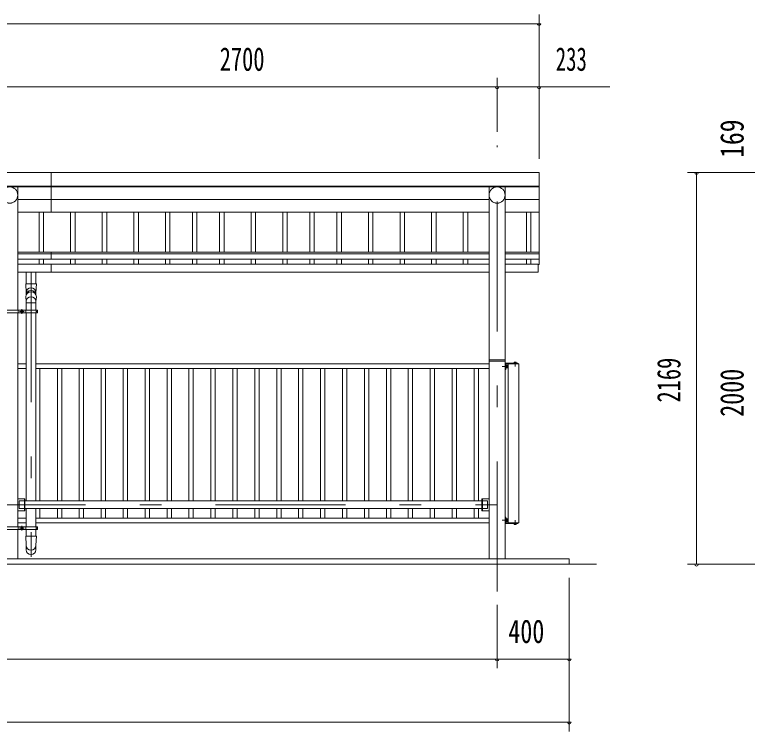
# Model space of a CAD drawing. Units: millimetres, scale not verified. Extents: x -26655 to 26659, y -10500 to 10500.
# Drawn here: x 6314 to 10373, y 870 to 4839 of the extents above; entities that cross this region are included whole.
import ezdxf
from ezdxf.enums import TextEntityAlignment as Align

# ---------------------------------------------------------------- set-up
doc = ezdxf.new("R2010")
doc.units = ezdxf.units.MM
doc.header["$LTSCALE"] = 60
doc.linetypes.add('USER3', pattern=[24, 12, -5, 2, -5])
for name, color, linetype, lineweight in [('0-2_1-05BOLD', 7, 'Continuous', 18), ('0-3_1-25CENTER', 3, 'USER3', 18), ('0-4_1-45THIN', 4, 'Continuous', 18), ('0-5_1-55DIM', 3, 'Continuous', 18)]:
    doc.layers.add(name, color=color, linetype=linetype, lineweight=lineweight)
doc.styles.add('ＭＳ ゴシック', font='')
doc.styles.get('ＭＳ ゴシック').set_extended_font_data('MS Gothic')

msp = doc.modelspace()

# ---------------------------------------------------------------- linework, layer by layer
at = {"layer": '0-2_1-05BOLD'}
for p, q in [((6516.49, 3745.48), (6516.49, 3963.67)), ((9219.49, 3888.53), (-1446.51, 3888.53)), ((-1446.51, 3884.46), (9219.49, 3884.46)), ((6331.04, 3884.46), (6331.04, 3202.67)), ((8941.94, 1824.67), (8941.94, 3884.46)), ((9031.04, 3884.46), (9031.04, 1824.67)), ((8941.94, 3814.97), (6331.04, 3814.97)), ((9219.49, 3814.97), (9031.04, 3814.97)), ((6331.04, 3745.48), (8941.94, 3745.48)), ((9031.04, 3745.48), (9219.49, 3745.48)), ((8941.94, 3523.86), (6331.04, 3523.86)), ((6331.04, 3513.43), (8941.94, 3513.43)), ((6516.49, 3483.82), (6516.49, 3523.86)), ((9219.49, 3523.86), (9031.04, 3523.86)), ((9031.04, 3513.43), (9219.49, 3513.43)), ((8941.94, 3483.82), (6331.04, 3483.82)), ((6331.04, 3457.49), (8941.94, 3457.49)), ((6516.49, 3412.49), (6516.49, 3457.49)), ((9219.49, 3483.82), (9031.04, 3483.82)), ((9031.04, 3457.49), (9214.49, 3457.49)), ((8941.94, 3412.49), (6331.04, 3412.49)), ((6376.99, 3412.49), (6376.99, 3347.34)), ((6431.99, 3347.34), (6431.99, 3412.49)), ((6376.99, 3243.22), (6431.99, 3243.22)), ((6331.04, 3186.67), (6331.04, 2002.67)), ((6332.64, 3202.67), (6332.64, 3186.67)), ((6375.39, 3202.67), (6375.39, 3186.67)), ((6376.99, 3186.67), (6376.99, 2146.02)), ((6431.99, 2146.02), (6431.99, 3186.67)), ((6433.59, 3186.67), (6433.59, 3202.67)), ((6439.69, 3194.67), (6433.59, 3194.67)), ((8944.94, 2927.67), (9028.04, 2927.67)), ((6331.04, 2904.67), (6376.99, 2904.67)), ((8941.94, 2904.67), (6431.99, 2904.67)), ((9031.04, 2919.67), (8941.94, 2919.67)), ((9035.24, 2904.67), (9107.24, 2904.67)), ((9035.84, 2891.67), (9037.84, 2889.67)), ((9037.84, 2887.67), (9035.84, 2889.67)), ((9037.84, 2893.42), (9042.64, 2893.42)), ((9042.64, 2885.92), (9037.84, 2885.92)), ((9047.24, 2024.67), (9047.24, 2904.67)), ((9079.79, 2909.47), (9079.79, 2907.87)), ((9080.27, 2912.97), (9080.27, 2909.47)), ((9083.15, 2912.97), (9083.15, 2909.47)), ((9088.93, 2909.47), (9088.93, 2912.97)), ((6376.99, 2879.67), (6331.04, 2879.67)), ((6431.99, 2879.67), (8941.94, 2879.67)), ((6371.04, 2157.67), (6331.04, 2157.67)), ((6367.84, 2091.67), (6367.84, 2157.67)), ((6371.04, 2157.67), (6371.04, 2091.67)), ((8905.14, 2091.67), (8905.14, 2157.67)), ((8901.94, 2146.02), (6371.04, 2146.02)), ((6371.04, 2091.67), (6331.04, 2091.67)), ((6371.04, 2103.32), (8901.94, 2103.32)), ((6376.99, 2002.67), (6376.99, 2103.32)), ((6431.99, 2002.67), (6431.99, 2103.32)), ((8905.14, 2103.32), (8933.99, 2103.32)), ((6376.99, 2049.67), (6331.04, 2049.67)), ((8941.94, 2049.67), (6431.99, 2049.67)), ((9037.84, 2041.67), (9035.84, 2039.67)), ((9035.84, 2037.67), (9037.84, 2039.67)), ((9042.64, 2043.42), (9037.84, 2043.42)), ((9037.84, 2035.92), (9042.64, 2035.92)), ((6234.24, 2002.67), (6439.69, 2002.67)), ((6331.04, 2024.67), (6376.99, 2024.67)), ((6332.64, 2002.67), (6332.64, 1986.67)), ((6375.39, 1986.67), (6375.39, 2002.67)), ((6431.99, 2024.67), (8941.94, 2024.67)), ((6433.59, 2002.67), (6433.59, 1986.67)), ((6433.59, 1994.67), (6439.69, 1994.67)), ((9083.15, 2016.38), (9083.15, 2019.87)), ((9088.93, 2019.87), (9088.93, 2016.38)), ((6331.04, 1986.67), (6331.04, 1824.67)), ((6376.99, 1949.76), (6376.99, 1986.67)), ((6431.99, 1986.67), (6431.99, 1949.76)), ((-1763.51, 1794.67), (9536.49, 1794.67)), ((9386.49, 1794.67), (9386.49, 1824.67))]:
    msp.add_line(p, q, dxfattribs=at)
for points in [[(-1446.51, 3454.91), (-1446.51, 3963.67), (9219.49, 3963.67), (9219.49, 3454.91), (9214.49, 3454.91)], [(9214.49, 3457.49), (9214.49, 3412.49), (9031.04, 3412.49)], [(6431.99, 3285.11), (6431.99, 3297.68), (6433.99, 3347.34), (6374.99, 3347.34), (6376.99, 3297.68), (6376.99, 3285.11)], [(6375, 3276.13), (6376.99, 3250.17), (6376.99, 3202.67)], [(6431.99, 3202.67), (6431.99, 3250.17), (6433.99, 3276.01)], [(9034.24, 2903.67), (9034.24, 2872.87), (9031.04, 2872.87)], [(9034.24, 2881.17), (9035.84, 2881.17), (9035.84, 2898.17), (9034.24, 2898.17)], [(9101.04, 2904.67), (9101.04, 2907.87), (9035.24, 2907.87)], [(9107.24, 2904.67), (9107.24, 2024.67), (9035.24, 2024.67)], [(9035.84, 2897.47), (9037.84, 2897.47), (9037.84, 2881.87), (9035.84, 2881.87)], [(9037.84, 2882.16), (9042.64, 2882.16), (9043.34, 2883.37), (9043.34, 2895.97), (9042.64, 2897.18), (9037.84, 2897.18)], [(9079.79, 2909.47), (9092.29, 2909.47), (9092.29, 2907.87)], [(9091.81, 2909.47), (9091.81, 2912.97), (9090.94, 2913.47), (9081.14, 2913.47), (9080.27, 2912.97)], [(8941.94, 2157.67), (8901.94, 2157.67), (8901.94, 2091.67), (8941.94, 2091.67)], [(6367.84, 2146.02), (6338.99, 2146.02), (6338.99, 2103.32), (6367.84, 2103.32)], [(8933.99, 2103.32), (8933.99, 2146.02), (8905.14, 2146.02)], [(9034.24, 2025.67), (9034.24, 2056.47), (9031.04, 2056.47)], [(9034.24, 2048.17), (9035.84, 2048.17), (9035.84, 2031.17), (9034.24, 2031.17)], [(9035.84, 2031.87), (9037.84, 2031.87), (9037.84, 2047.47), (9035.84, 2047.47)], [(9037.84, 2047.18), (9042.64, 2047.18), (9043.34, 2045.97), (9043.34, 2033.37), (9042.64, 2032.17), (9037.84, 2032.17)], [(6439.69, 2002.67), (6439.69, 1986.67), (6234.24, 1986.67), (6234.24, 2002.67)], [(9035.24, 2021.47), (9101.04, 2021.47), (9101.04, 2024.67)], [(9092.29, 2021.47), (9092.29, 2019.87), (9079.79, 2019.87), (9079.79, 2021.47)], [(9080.27, 2019.87), (9080.27, 2016.38), (9081.14, 2015.87), (9090.94, 2015.87), (9091.81, 2016.38), (9091.81, 2019.87)], [(6431.99, 1874.26), (6431.99, 1900.1), (6433.99, 1949.76), (6374.99, 1949.76), (6376.99, 1900.1), (6376.99, 1874.26)], [(9386.49, 1824.67), (-1613.51, 1824.67), (-1613.51, 1794.67)]]:
    msp.add_lwpolyline(points, dxfattribs=at)
for points in [[(6439.69, 3202.67), (6234.24, 3202.67), (6234.24, 3186.67), (6439.69, 3186.67)], [(6349.02, 3191.78), (6349.02, 3197.56), (6354.02, 3200.44), (6359.02, 3197.56), (6359.02, 3191.78), (6354.02, 3188.9)], [(6359.02, 1997.56), (6359.02, 1991.78), (6354.02, 1988.9), (6349.02, 1991.78), (6349.02, 1997.56), (6354.02, 2000.44)]]:
    msp.add_lwpolyline(points, close=True, dxfattribs=at)
for centre, radius in [((6286.49, 3839.91), 44.55), ((8986.49, 3839.91), 44.55), ((6354.02, 3194.67), 6.25), ((6354.02, 3194.67), 4.9), ((6354.02, 1994.67), 6.25), ((6354.02, 1994.67), 4.9)]:
    msp.add_circle(centre, radius, dxfattribs=at)
for centre, radius, start, end in [((6286.49, 3839.22), 44.55, 180, 0), ((8986.49, 3839.22), 44.55, 180, 0), ((6404.49, 3274.3), 29.55, 3.56303, 176.43697), ((6404.49, 3297.97), 27.55, 3.55867, 176.44133), ((6404.49, 3282.8), 27.55, 3.55867, 176.44133), ((6404.49, 3249.19), 27.55, 3.55867, 176.44133), ((8944.94, 2924.67), 3, 90, 180), ((9028.04, 2924.67), 3, 0, 90), ((9035.24, 2903.67), 4.2, 90, 180), ((9035.24, 2903.67), 1, 90, 180), ((9032.88, 2889.67), 10.46, 338.97459, 21.0237), ((9040.47, 2895.3), 2.88, 319.27318, 360), ((9040.47, 2884.04), 2.88, 0, 40.72682), ((9081.71, 2911.15), 2.32, 51.46857, 90), ((9086.04, 2904.96), 8.51, 70.17088, 109.83133), ((9090.37, 2911.15), 2.32, 90, 128.54623), ((9032.88, 2039.67), 10.46, 338.9763, 21.02541), ((9040.47, 2045.3), 2.88, 319.27318, 360), ((9040.47, 2034.04), 2.88, 0, 40.72682), ((9035.24, 2025.67), 4.2, 180, 270), ((9035.24, 2025.67), 1, 180, 270), ((9081.71, 2018.19), 2.32, 270, 308.53143), ((9086.04, 2024.38), 8.51, 250.16867, 289.82912), ((9090.37, 2018.19), 2.32, 231.45377, 270), ((6404.49, 1901.08), 27.55, 183.55867, 356.44133), ((6404.49, 1875.97), 27.55, 183.56303, 356.43697)]:
    msp.add_arc(centre, radius, start, end, dxfattribs=at)
at = {"layer": '0-3_1-25CENTER'}
for p, q in [((8986.49, 1644.67), (8986.49, 4114.67)), ((6404.49, 3412.49), (6404.49, 1836.31)), ((6354.02, 3182.17), (6354.02, 3207.17)), ((6341.52, 3194.67), (6366.52, 3194.67)), ((9015.44, 2889.67), (9047.35, 2889.67)), ((9086.04, 2890.19), (9086.04, 2916.38)), ((-1213.51, 2124.67), (8986.49, 2124.67)), ((9015.44, 2039.67), (9047.35, 2039.67)), ((9086.04, 2039.15), (9086.04, 2012.96)), ((6341.52, 1994.67), (6366.52, 1994.67)), ((6354.02, 1982.17), (6354.02, 2007.17))]:
    msp.add_line(p, q, dxfattribs=at)
at = {"layer": '0-4_1-45THIN'}
for p, q in [((6448.99, 3745.48), (6448.99, 3523.86)), ((6473.99, 3523.86), (6473.99, 3745.48)), ((6623.99, 3523.86), (6623.99, 3745.48)), ((6648.99, 3745.48), (6648.99, 3523.86)), ((6798.99, 3745.48), (6798.99, 3523.86)), ((6823.99, 3523.86), (6823.99, 3745.48)), ((6973.99, 3523.86), (6973.99, 3745.48)), ((6998.99, 3745.48), (6998.99, 3523.86)), ((7148.99, 3745.48), (7148.99, 3523.86)), ((7173.99, 3523.86), (7173.99, 3745.48)), ((7298.99, 3523.86), (7298.99, 3745.48)), ((7323.99, 3745.48), (7323.99, 3523.86)), ((7448.99, 3745.48), (7448.99, 3523.86)), ((7473.99, 3523.86), (7473.99, 3745.48)), ((7623.99, 3523.86), (7623.99, 3745.48)), ((7648.99, 3745.48), (7648.99, 3523.86)), ((7798.99, 3745.48), (7798.99, 3523.86)), ((7823.99, 3523.86), (7823.99, 3745.48)), ((7948.99, 3523.86), (7948.99, 3745.48)), ((7973.99, 3745.48), (7973.99, 3523.86)), ((8098.99, 3745.48), (8098.99, 3523.86)), ((8123.99, 3523.86), (8123.99, 3745.48)), ((8273.99, 3523.86), (8273.99, 3745.48)), ((8298.99, 3745.48), (8298.99, 3523.86)), ((8448.99, 3745.48), (8448.99, 3523.86)), ((8473.99, 3523.86), (8473.99, 3745.48)), ((8623.99, 3523.86), (8623.99, 3745.48)), ((8648.99, 3745.48), (8648.99, 3523.86)), ((8798.99, 3745.48), (8798.99, 3523.86)), ((8823.99, 3523.86), (8823.99, 3745.48)), ((9148.99, 3523.86), (9148.99, 3745.48)), ((9173.99, 3745.48), (9173.99, 3523.86)), ((6448.99, 3483.82), (6448.99, 3457.49)), ((6473.99, 3457.49), (6473.99, 3483.82)), ((6623.99, 3457.49), (6623.99, 3483.82)), ((6648.99, 3483.82), (6648.99, 3457.49)), ((6798.99, 3483.82), (6798.99, 3457.49)), ((6823.99, 3457.49), (6823.99, 3483.82)), ((6973.99, 3457.49), (6973.99, 3483.82)), ((6998.99, 3483.82), (6998.99, 3457.49)), ((7148.99, 3483.82), (7148.99, 3457.49)), ((7173.99, 3457.49), (7173.99, 3483.82)), ((7298.99, 3457.49), (7298.99, 3483.82)), ((7323.99, 3483.82), (7323.99, 3457.49)), ((7448.99, 3483.82), (7448.99, 3457.49)), ((7473.99, 3457.49), (7473.99, 3483.82)), ((7623.99, 3457.49), (7623.99, 3483.82)), ((7648.99, 3483.82), (7648.99, 3457.49)), ((7798.99, 3483.82), (7798.99, 3457.49)), ((7823.99, 3457.49), (7823.99, 3483.82)), ((7948.99, 3457.49), (7948.99, 3483.82)), ((7973.99, 3483.82), (7973.99, 3457.49)), ((8098.99, 3483.82), (8098.99, 3457.49)), ((8123.99, 3457.49), (8123.99, 3483.82)), ((8273.99, 3457.49), (8273.99, 3483.82)), ((8298.99, 3483.82), (8298.99, 3457.49)), ((8448.99, 3483.82), (8448.99, 3457.49)), ((8473.99, 3457.49), (8473.99, 3483.82)), ((8623.99, 3457.49), (8623.99, 3483.82)), ((8648.99, 3483.82), (8648.99, 3457.49)), ((8798.99, 3483.82), (8798.99, 3457.49)), ((8823.99, 3457.49), (8823.99, 3483.82)), ((9148.99, 3457.49), (9148.99, 3483.82)), ((9173.99, 3483.82), (9173.99, 3457.49)), ((6331.5, 2157.67), (6331.5, 2879.67)), ((6453, 2879.67), (6453, 2146.02)), ((6550.5, 2146.02), (6550.5, 2879.67)), ((6574.5, 2879.67), (6574.5, 2146.02)), ((6672, 2146.02), (6672, 2879.67)), ((6696, 2879.67), (6696, 2146.02)), ((6793.5, 2146.02), (6793.5, 2879.67)), ((6817.5, 2879.67), (6817.5, 2146.02)), ((6915, 2146.02), (6915, 2879.67)), ((6939, 2879.67), (6939, 2146.02)), ((7036.5, 2146.02), (7036.5, 2879.67)), ((7060.5, 2879.67), (7060.5, 2146.02)), ((7158, 2146.02), (7158, 2879.67)), ((7182, 2879.67), (7182, 2146.02)), ((7279.5, 2146.02), (7279.5, 2879.67)), ((7303.5, 2879.67), (7303.5, 2146.02)), ((7401, 2146.02), (7401, 2879.67)), ((7425, 2879.67), (7425, 2146.02)), ((7522.5, 2146.02), (7522.5, 2879.67)), ((7546.5, 2879.67), (7546.5, 2146.02)), ((7644, 2146.02), (7644, 2879.67)), ((7668, 2879.67), (7668, 2146.02)), ((7765.5, 2146.02), (7765.5, 2879.67)), ((7789.5, 2879.67), (7789.5, 2146.02)), ((7887, 2146.02), (7887, 2879.67)), ((7911, 2879.67), (7911, 2146.02)), ((8008.5, 2146.02), (8008.5, 2879.67)), ((8032.5, 2879.67), (8032.5, 2146.02)), ((8130, 2146.02), (8130, 2879.67)), ((8154, 2879.67), (8154, 2146.02)), ((8251.5, 2146.02), (8251.5, 2879.67)), ((8275.5, 2879.67), (8275.5, 2146.02)), ((8373, 2146.02), (8373, 2879.67)), ((8397, 2879.67), (8397, 2146.02)), ((8494.5, 2146.02), (8494.5, 2879.67)), ((8518.5, 2879.67), (8518.5, 2146.02)), ((8616, 2146.02), (8616, 2879.67)), ((8640, 2879.67), (8640, 2146.02)), ((8737.5, 2146.02), (8737.5, 2879.67)), ((8761.5, 2879.67), (8761.5, 2146.02)), ((8859, 2146.02), (8859, 2879.67)), ((8883, 2879.67), (8883, 2146.02)), ((6331.5, 2049.67), (6331.5, 2091.67)), ((6453, 2103.32), (6453, 2049.67)), ((6550.5, 2049.67), (6550.5, 2103.32)), ((6574.5, 2103.32), (6574.5, 2049.67)), ((6672, 2049.67), (6672, 2103.32)), ((6696, 2103.32), (6696, 2049.67)), ((6793.5, 2049.67), (6793.5, 2103.32)), ((6817.5, 2103.32), (6817.5, 2049.67)), ((6915, 2049.67), (6915, 2103.32)), ((6939, 2103.32), (6939, 2049.67)), ((7036.5, 2049.67), (7036.5, 2103.32)), ((7060.5, 2103.32), (7060.5, 2049.67)), ((7158, 2049.67), (7158, 2103.32)), ((7182, 2103.32), (7182, 2049.67)), ((7279.5, 2049.67), (7279.5, 2103.32)), ((7303.5, 2103.32), (7303.5, 2049.67)), ((7401, 2049.67), (7401, 2103.32)), ((7425, 2103.32), (7425, 2049.67)), ((7522.5, 2049.67), (7522.5, 2103.32)), ((7546.5, 2103.32), (7546.5, 2049.67)), ((7644, 2049.67), (7644, 2103.32)), ((7668, 2103.32), (7668, 2049.67)), ((7765.5, 2049.67), (7765.5, 2103.32)), ((7789.5, 2103.32), (7789.5, 2049.67)), ((7887, 2049.67), (7887, 2103.32)), ((7911, 2103.32), (7911, 2049.67)), ((8008.5, 2049.67), (8008.5, 2103.32)), ((8032.5, 2103.32), (8032.5, 2049.67)), ((8130, 2049.67), (8130, 2103.32)), ((8154, 2103.32), (8154, 2049.67)), ((8251.5, 2049.67), (8251.5, 2103.32)), ((8275.5, 2103.32), (8275.5, 2049.67)), ((8373, 2049.67), (8373, 2103.32)), ((8397, 2103.32), (8397, 2049.67)), ((8494.5, 2049.67), (8494.5, 2103.32)), ((8518.5, 2103.32), (8518.5, 2049.67)), ((8616, 2049.67), (8616, 2103.32)), ((8640, 2103.32), (8640, 2049.67)), ((8737.5, 2049.67), (8737.5, 2103.32)), ((8761.5, 2103.32), (8761.5, 2049.67)), ((8859, 2049.67), (8859, 2103.32)), ((8883, 2103.32), (8883, 2049.67))]:
    msp.add_line(p, q, dxfattribs=at)
at = {"layer": '0-5_1-55DIM'}
for p, q in [((9219.49, 4039.67), (9219.49, 4838.67)), ((9219.49, 4788.67), (-1446.51, 4788.67)), ((9229.49, 4788.67), (9209.49, 4788.67)), ((8986.49, 4189.67), (8986.49, 4488.67)), ((-1839.01, 4438.67), (9611.99, 4438.67)), ((8996.49, 4438.67), (8976.49, 4438.67)), ((9229.49, 4438.67), (9209.49, 4438.67)), ((10041.49, 3963.67), (10891.49, 3963.67)), ((10101.49, 3963.67), (10081.49, 3963.67)), ((10091.49, 1794.67), (10091.49, 3963.67)), ((10091.49, 3963.67), (10091.49, 1794.67)), ((10041.49, 1794.67), (10911.48, 1794.67)), ((10101.49, 1794.67), (10081.49, 1794.67)), ((9386.49, 869.67), (9386.49, 1719.67)), ((8986.49, 1569.67), (8986.49, 1219.67)), ((-1613.51, 1269.67), (9386.49, 1269.67)), ((8996.49, 1269.67), (8976.49, 1269.67)), ((9396.49, 1269.67), (9376.49, 1269.67)), ((9386.49, 919.67), (-1613.51, 919.67)), ((9396.49, 919.67), (9376.49, 919.67))]:
    msp.add_line(p, q, dxfattribs=at)
for centre in [(9219.49, 4788.67), (8986.49, 4438.67), (9219.49, 4438.67), (10091.49, 3963.67), (10091.49, 1794.67), (8986.49, 1269.67), (9386.49, 1269.67), (9386.49, 919.67)]:
    msp.add_arc(centre, 10, 180, 0, dxfattribs=at)

# ---------------------------------------------------------------- texts
at = {"layer": '0-5_1-55DIM', "color": 7, "style": 'ＭＳ ゴシック'}
for s, width, p in [('2700', 0.7, (7449.89, 4488.67)), ('233', 0.65, (9311.32, 4488.67)), ('400', 0.75, (9048.87, 1319.67))]:
    msp.add_text(s, height=130.2, dxfattribs=dict(at, width=width)).set_placement(p, align=Align.BOTTOM_LEFT)
for s, width, p in [('169', 0.8, (10391.49, 4045.84)), ('2169', 0.7, (10041.49, 2690.79)), ('2000', 0.75, (10391.49, 2611.64))]:
    msp.add_text(s, height=130.2, rotation=90, dxfattribs=dict(at, width=width)).set_placement(p, align=Align.BOTTOM_LEFT)

doc.saveas('drawing.dxf')
